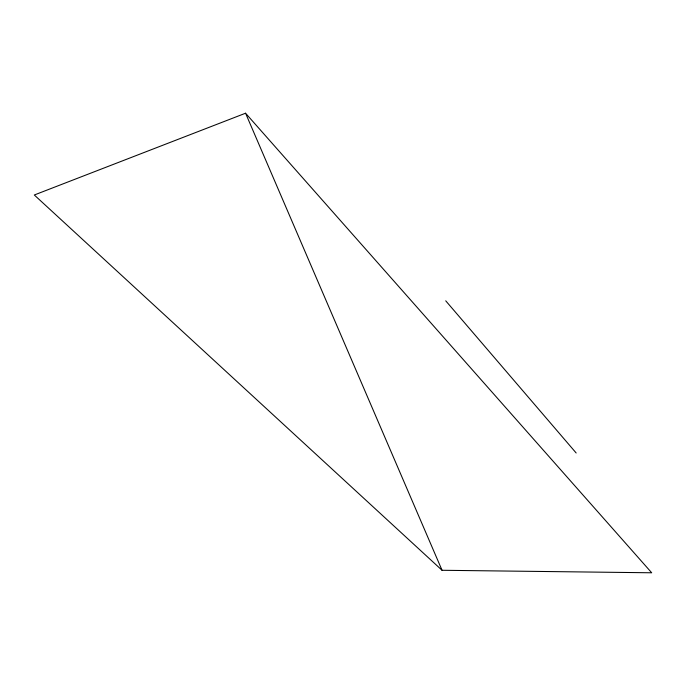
<?xml version="1.0" encoding="UTF-8"?>
<svg xmlns="http://www.w3.org/2000/svg" width="686" height="686" viewBox="0 0 686 686"><rect width="100%" height="100%" fill="white"/><g stroke="black" fill="none" stroke-linecap="round" stroke-linejoin="round"><path stroke-width="1.03" d="M245.562 113.216L34.3 194.996L442.05 570.28L651.7 572.784L245.562 113.216L442.05 570.28M445.728 300.82L576.171 452.992"/></g></svg>
